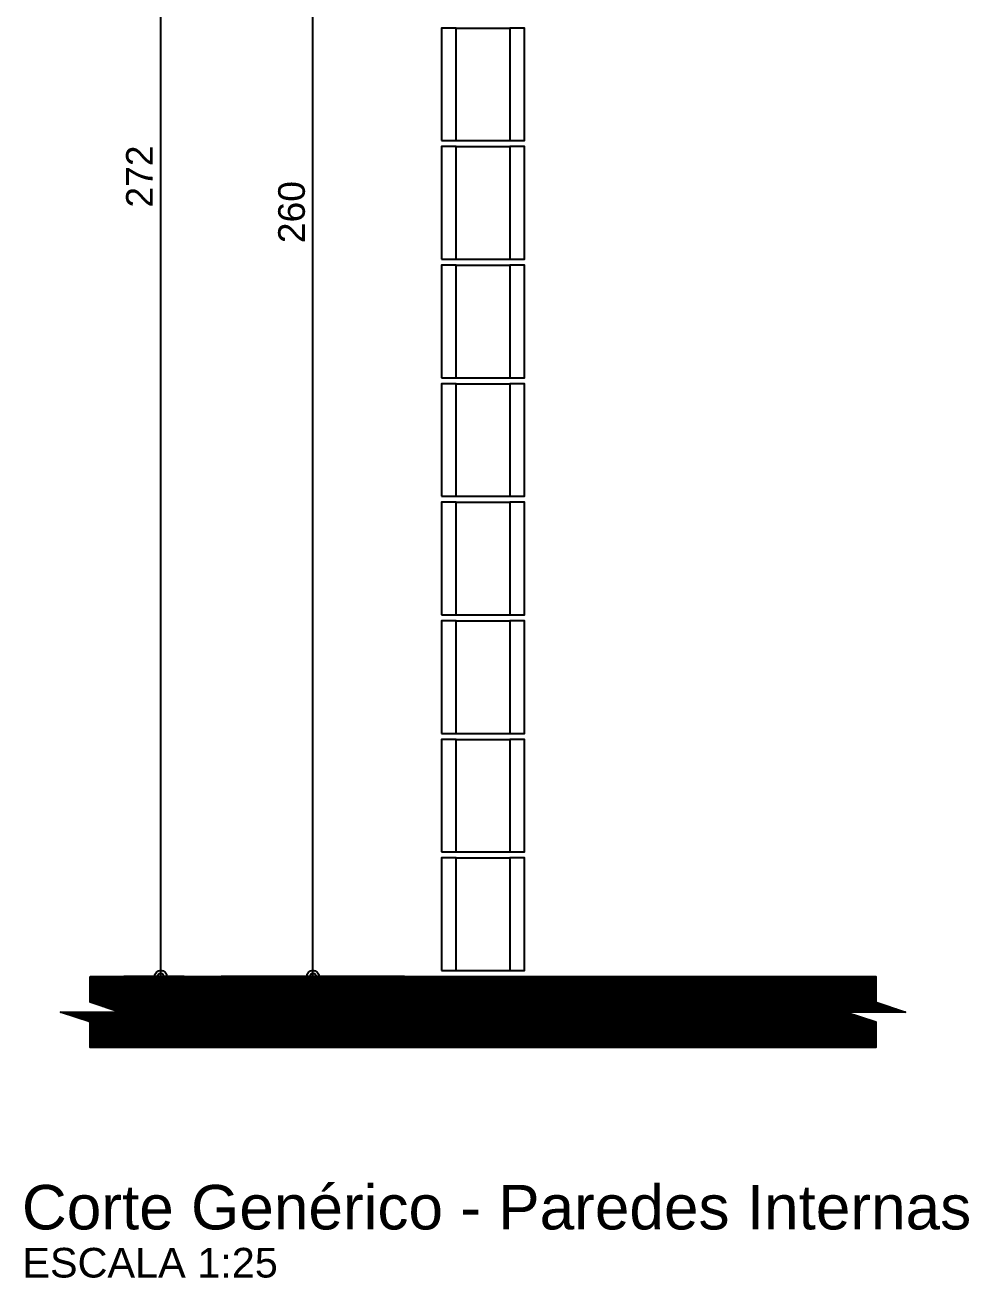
# Model space of a CAD drawing. Extents: x 0 to 119, y 0 to 84.
# Drawn here: x 58.95 to 65.32, y 66.47 to 74.92 of the extents above; entities that cross this region are included whole.
import ezdxf

# ---------------------------------------------------------------- set-up
doc = ezdxf.new("R2010")
doc.units = 0
doc.header["$MEASUREMENT"] = 0
for name, color, linetype in [('10', 252, 'CONTINUOUS'), ('24', 7, 'CONTINUOUS'), ('29', 9, 'CONTINUOUS'), ('32', 250, 'CONTINUOUS'), ('6', 178, 'CONTINUOUS')]:
    doc.layers.add(name, color=color, linetype=linetype)
doc.styles.add('TQS_ARIAL', font='arial.ttf')

msp = doc.modelspace()

# ---------------------------------------------------------------- linework, layer by layer
at = {"layer": '10', "color": 252, "linetype": 'Continuous'}
for p, q in [((61.858827, 74.901862), (62.218827, 74.901862)), ((61.858827, 74.141862), (62.218827, 74.141862)), ((61.858827, 74.101862), (62.218827, 74.101862)), ((61.858827, 73.341862), (62.218827, 73.341862)), ((61.858827, 73.301862), (62.218827, 73.301862)), ((61.858827, 72.541862), (62.218827, 72.541862)), ((61.858827, 72.501862), (62.218827, 72.501862)), ((61.858827, 71.741862), (62.218827, 71.741862)), ((61.858827, 71.701862), (62.218827, 71.701862)), ((61.858827, 70.941862), (62.218827, 70.941862)), ((61.858827, 70.901862), (62.218827, 70.901862)), ((61.858827, 70.141862), (62.218827, 70.141862)), ((61.858827, 70.101862), (62.218827, 70.101862)), ((61.858827, 69.341862), (62.218827, 69.341862)), ((61.858827, 69.301862), (62.218827, 69.301862)), ((61.858827, 68.541862), (62.218827, 68.541862))]:
    msp.add_line(p, q, dxfattribs=at)
for points in [[(61.758827, 74.141862), (61.858827, 74.141862), (61.858827, 74.901862), (61.758827, 74.901862), (61.758827, 74.141862)], [(62.218827, 74.141862), (62.318827, 74.141862), (62.318827, 74.901862), (62.218827, 74.901862), (62.218827, 74.141862)], [(61.758827, 73.341862), (61.858827, 73.341862), (61.858827, 74.101862), (61.758827, 74.101862), (61.758827, 73.341862)], [(62.218827, 73.341862), (62.318827, 73.341862), (62.318827, 74.101862), (62.218827, 74.101862), (62.218827, 73.341862)], [(61.758827, 72.541862), (61.858827, 72.541862), (61.858827, 73.301862), (61.758827, 73.301862), (61.758827, 72.541862)], [(62.218827, 72.541862), (62.318827, 72.541862), (62.318827, 73.301862), (62.218827, 73.301862), (62.218827, 72.541862)], [(61.758827, 71.741862), (61.858827, 71.741862), (61.858827, 72.501862), (61.758827, 72.501862), (61.758827, 71.741862)], [(62.218827, 71.741862), (62.318827, 71.741862), (62.318827, 72.501862), (62.218827, 72.501862), (62.218827, 71.741862)], [(61.758827, 70.941862), (61.858827, 70.941862), (61.858827, 71.701862), (61.758827, 71.701862), (61.758827, 70.941862)], [(62.218827, 70.941862), (62.318827, 70.941862), (62.318827, 71.701862), (62.218827, 71.701862), (62.218827, 70.941862)], [(61.758827, 70.141862), (61.858827, 70.141862), (61.858827, 70.901862), (61.758827, 70.901862), (61.758827, 70.141862)], [(62.218827, 70.141862), (62.318827, 70.141862), (62.318827, 70.901862), (62.218827, 70.901862), (62.218827, 70.141862)], [(61.758827, 69.341862), (61.858827, 69.341862), (61.858827, 70.101862), (61.758827, 70.101862), (61.758827, 69.341862)], [(62.218827, 69.341862), (62.318827, 69.341862), (62.318827, 70.101862), (62.218827, 70.101862), (62.218827, 69.341862)], [(61.758827, 68.541862), (61.858827, 68.541862), (61.858827, 69.301862), (61.758827, 69.301862), (61.758827, 68.541862)], [(62.218827, 68.541862), (62.318827, 68.541862), (62.318827, 69.301862), (62.218827, 69.301862), (62.218827, 68.541862)]]:
    msp.add_lwpolyline(points, dxfattribs=at)
at = {"layer": '29', "color": 9, "linetype": 'Continuous'}
for p, q in [((59.388492, 68.029336), (59.861017, 68.501862)), ((59.388492, 68.043479), (59.846875, 68.501862)), ((59.388492, 68.057621), (59.832733, 68.501862)), ((59.388492, 68.340463), (59.54989, 68.501862)), ((59.388492, 68.354606), (59.535748, 68.501862)), ((59.388492, 68.368748), (59.521606, 68.501862)), ((59.388492, 68.38289), (59.507464, 68.501862)), ((59.388492, 68.397032), (59.493322, 68.501862)), ((59.388492, 68.411174), (59.47918, 68.501862)), ((59.388492, 68.425316), (59.465037, 68.501862)), ((59.388492, 68.439458), (59.450895, 68.501862)), ((59.388492, 68.4536), (59.436753, 68.501862)), ((59.388492, 68.467743), (59.422611, 68.501862)), ((59.388492, 68.481885), (59.408469, 68.501862)), ((59.388492, 68.496027), (59.394327, 68.501862)), ((59.388492, 68.498841), (59.86547, 68.021862)), ((59.388492, 68.484699), (59.851328, 68.021862)), ((59.390147, 68.327977), (59.564032, 68.501862)), ((59.395159, 68.021862), (59.875159, 68.501862)), ((59.399612, 68.501862), (59.879612, 68.021862)), ((59.400754, 68.324441), (59.578175, 68.501862)), ((59.409302, 68.021862), (59.889302, 68.501862)), ((59.41136, 68.320906), (59.592317, 68.501862)), ((59.413755, 68.501862), (59.893755, 68.021862)), ((59.421967, 68.31737), (59.606459, 68.501862)), ((59.423444, 68.021862), (59.903444, 68.501862)), ((59.427897, 68.501862), (59.907897, 68.021862)), ((59.432573, 68.313835), (59.620601, 68.501862)), ((59.437586, 68.021862), (59.917586, 68.501862)), ((59.442039, 68.501862), (59.922039, 68.021862)), ((59.44318, 68.310299), (59.634743, 68.501862)), ((59.451728, 68.021862), (59.931728, 68.501862)), ((59.453787, 68.306764), (59.648885, 68.501862)), ((59.456181, 68.501862), (59.936181, 68.021862)), ((59.464393, 68.303228), (59.663027, 68.501862)), ((59.46587, 68.021862), (59.94587, 68.501862)), ((59.470323, 68.501862), (59.950323, 68.021862)), ((59.475, 68.299693), (59.67717, 68.501862)), ((59.480012, 68.021862), (59.960012, 68.501862)), ((59.484465, 68.501862), (59.964465, 68.021862)), ((59.485607, 68.296157), (59.691312, 68.501862)), ((59.494154, 68.021862), (59.974154, 68.501862)), ((59.496213, 68.292621), (59.705454, 68.501862)), ((59.498607, 68.501862), (59.978607, 68.021862)), ((59.50682, 68.289086), (59.719596, 68.501862)), ((59.508296, 68.021862), (59.988296, 68.501862)), ((59.51275, 68.501862), (59.99275, 68.021862)), ((59.517426, 68.28555), (59.733738, 68.501862)), ((59.522439, 68.021862), (60.002439, 68.501862)), ((59.526892, 68.501862), (60.006892, 68.021862)), ((59.528033, 68.282015), (59.74788, 68.501862)), ((59.536581, 68.021862), (60.016581, 68.501862)), ((59.53864, 68.278479), (59.762022, 68.501862)), ((59.541034, 68.501862), (60.021034, 68.021862)), ((59.549246, 68.274944), (59.776164, 68.501862)), ((59.550723, 68.021862), (60.030723, 68.501862)), ((59.555176, 68.501862), (60.035176, 68.021862)), ((59.559853, 68.271408), (59.790307, 68.501862)), ((59.564865, 68.021862), (60.044865, 68.501862)), ((59.569318, 68.501862), (60.049318, 68.021862)), ((59.570459, 68.267873), (59.804449, 68.501862)), ((59.579007, 68.021862), (60.059007, 68.501862)), ((59.581066, 68.264337), (59.818591, 68.501862)), ((59.58346, 68.501862), (60.06346, 68.021862)), ((59.593149, 68.021862), (60.073149, 68.501862)), ((59.597602, 68.501862), (60.077602, 68.021862)), ((59.607291, 68.021862), (60.087291, 68.501862)), ((59.611744, 68.501862), (60.091744, 68.021862)), ((59.621434, 68.021862), (60.101434, 68.501862)), ((59.625887, 68.501862), (60.105887, 68.021862)), ((59.635576, 68.021862), (60.115576, 68.501862)), ((59.640029, 68.501862), (60.120029, 68.021862)), ((59.649718, 68.021862), (60.129718, 68.501862)), ((59.654171, 68.501862), (60.134171, 68.021862)), ((59.66386, 68.021862), (60.14386, 68.501862)), ((59.668313, 68.501862), (60.148313, 68.021862)), ((59.678002, 68.021862), (60.158002, 68.501862)), ((59.682455, 68.501862), (60.162455, 68.021862)), ((59.692144, 68.021862), (60.172144, 68.501862)), ((59.696597, 68.501862), (60.176597, 68.021862)), ((59.706286, 68.021862), (60.186286, 68.501862)), ((59.710739, 68.501862), (60.190739, 68.021862)), ((59.720429, 68.021862), (60.200429, 68.501862)), ((59.724882, 68.501862), (60.204882, 68.021862)), ((59.734571, 68.021862), (60.214571, 68.501862)), ((59.739024, 68.501862), (60.219024, 68.021862)), ((59.748713, 68.021862), (60.228713, 68.501862)), ((59.753166, 68.501862), (60.233166, 68.021862)), ((59.762855, 68.021862), (60.242855, 68.501862)), ((59.767308, 68.501862), (60.247308, 68.021862)), ((59.776997, 68.021862), (60.256997, 68.501862)), ((59.78145, 68.501862), (60.26145, 68.021862)), ((59.791139, 68.021862), (60.271139, 68.501862)), ((59.795592, 68.501862), (60.275592, 68.021862)), ((59.805281, 68.021862), (60.285281, 68.501862)), ((59.809734, 68.501862), (60.289734, 68.021862)), ((59.819423, 68.021862), (60.299423, 68.501862)), ((59.823877, 68.501862), (60.303877, 68.021862)), ((59.833566, 68.021862), (60.313566, 68.501862)), ((59.838019, 68.501862), (60.318019, 68.021862)), ((59.847708, 68.021862), (60.327708, 68.501862)), ((59.852161, 68.501862), (60.332161, 68.021862)), ((59.86185, 68.021862), (60.34185, 68.501862)), ((59.866303, 68.501862), (60.346303, 68.021862)), ((59.875992, 68.021862), (60.355992, 68.501862)), ((59.880445, 68.501862), (60.360445, 68.021862)), ((59.890134, 68.021862), (60.370134, 68.501862)), ((59.894587, 68.501862), (60.374587, 68.021862)), ((59.904276, 68.021862), (60.384276, 68.501862)), ((59.908729, 68.501862), (60.388729, 68.021862)), ((59.918418, 68.021862), (60.398418, 68.501862)), ((59.922871, 68.501862), (60.402871, 68.021862)), ((59.932561, 68.021862), (60.412561, 68.501862)), ((59.937014, 68.501862), (60.417014, 68.021862)), ((59.946703, 68.021862), (60.426703, 68.501862)), ((59.951156, 68.501862), (60.431156, 68.021862)), ((59.960845, 68.021862), (60.440845, 68.501862)), ((59.965298, 68.501862), (60.445298, 68.021862)), ((59.974987, 68.021862), (60.454987, 68.501862)), ((59.97944, 68.501862), (60.45944, 68.021862)), ((59.989129, 68.021862), (60.469129, 68.501862)), ((59.993582, 68.501862), (60.473582, 68.021862)), ((60.003271, 68.021862), (60.483271, 68.501862)), ((60.007724, 68.501862), (60.487724, 68.021862)), ((60.017413, 68.021862), (60.497413, 68.501862)), ((60.021866, 68.501862), (60.501866, 68.021862)), ((60.031556, 68.021862), (60.511556, 68.501862)), ((60.036009, 68.501862), (60.516009, 68.021862)), ((60.045698, 68.021862), (60.525698, 68.501862)), ((60.050151, 68.501862), (60.530151, 68.021862)), ((60.05984, 68.021862), (60.53984, 68.501862)), ((60.064293, 68.501862), (60.544293, 68.021862)), ((60.073982, 68.021862), (60.553982, 68.501862)), ((60.078435, 68.501862), (60.558435, 68.021862)), ((60.088124, 68.021862), (60.568124, 68.501862)), ((60.092577, 68.501862), (60.572577, 68.021862)), ((60.102266, 68.021862), (60.582266, 68.501862)), ((60.106719, 68.501862), (60.586719, 68.021862)), ((60.116408, 68.021862), (60.596408, 68.501862)), ((60.120861, 68.501862), (60.600861, 68.021862)), ((60.13055, 68.021862), (60.61055, 68.501862)), ((60.135004, 68.501862), (60.615004, 68.021862)), ((60.144693, 68.021862), (60.624693, 68.501862)), ((60.149146, 68.501862), (60.629146, 68.021862)), ((60.158835, 68.021862), (60.638835, 68.501862)), ((60.163288, 68.501862), (60.643288, 68.021862)), ((60.172977, 68.021862), (60.652977, 68.501862)), ((60.17743, 68.501862), (60.65743, 68.021862)), ((60.187119, 68.021862), (60.667119, 68.501862)), ((60.191572, 68.501862), (60.671572, 68.021862)), ((60.201261, 68.021862), (60.681261, 68.501862)), ((60.205714, 68.501862), (60.685714, 68.021862)), ((60.215403, 68.021862), (60.695403, 68.501862)), ((60.219856, 68.501862), (60.699856, 68.021862)), ((60.229545, 68.021862), (60.709545, 68.501862)), ((60.233998, 68.501862), (60.713998, 68.021862)), ((60.243688, 68.021862), (60.723688, 68.501862)), ((60.248141, 68.501862), (60.728141, 68.021862)), ((60.25783, 68.021862), (60.73783, 68.501862)), ((60.262283, 68.501862), (60.742283, 68.021862)), ((60.271972, 68.021862), (60.751972, 68.501862)), ((60.276425, 68.501862), (60.756425, 68.021862)), ((60.286114, 68.021862), (60.766114, 68.501862)), ((60.290567, 68.501862), (60.770567, 68.021862)), ((60.300256, 68.021862), (60.780256, 68.501862)), ((60.304709, 68.501862), (60.784709, 68.021862)), ((60.314398, 68.021862), (60.794398, 68.501862)), ((60.318851, 68.501862), (60.798851, 68.021862)), ((60.32854, 68.021862), (60.80854, 68.501862)), ((60.332993, 68.501862), (60.812993, 68.021862)), ((60.342682, 68.021862), (60.822682, 68.501862)), ((60.347136, 68.501862), (60.827136, 68.021862)), ((60.356825, 68.021862), (60.836825, 68.501862)), ((60.361278, 68.501862), (60.841278, 68.021862)), ((60.370967, 68.021862), (60.850967, 68.501862)), ((60.37542, 68.501862), (60.85542, 68.021862)), ((60.385109, 68.021862), (60.865109, 68.501862)), ((60.389562, 68.501862), (60.869562, 68.021862)), ((60.399251, 68.021862), (60.879251, 68.501862)), ((60.403704, 68.501862), (60.883704, 68.021862)), ((60.413393, 68.021862), (60.893393, 68.501862)), ((60.417846, 68.501862), (60.897846, 68.021862)), ((60.427535, 68.021862), (60.907535, 68.501862)), ((60.431988, 68.501862), (60.911988, 68.021862)), ((60.441677, 68.021862), (60.921677, 68.501862)), ((60.44613, 68.501862), (60.92613, 68.021862)), ((60.45582, 68.021862), (60.93582, 68.501862)), ((60.460273, 68.501862), (60.940273, 68.021862)), ((60.469962, 68.021862), (60.949962, 68.501862)), ((60.474415, 68.501862), (60.954415, 68.021862)), ((60.484104, 68.021862), (60.964104, 68.501862)), ((60.488557, 68.501862), (60.968557, 68.021862)), ((60.498246, 68.021862), (60.978246, 68.501862)), ((60.502699, 68.501862), (60.982699, 68.021862)), ((60.512388, 68.021862), (60.992388, 68.501862)), ((60.516841, 68.501862), (60.996841, 68.021862)), ((60.52653, 68.021862), (61.00653, 68.501862)), ((60.530983, 68.501862), (61.010983, 68.021862)), ((60.540672, 68.021862), (61.020672, 68.501862)), ((60.545125, 68.501862), (61.025125, 68.021862)), ((60.554815, 68.021862), (61.034815, 68.501862)), ((60.559268, 68.501862), (61.039268, 68.021862)), ((60.568957, 68.021862), (61.048957, 68.501862)), ((60.57341, 68.501862), (61.05341, 68.021862)), ((60.583099, 68.021862), (61.063099, 68.501862)), ((60.587552, 68.501862), (61.067552, 68.021862)), ((60.597241, 68.021862), (61.077241, 68.501862)), ((60.601694, 68.501862), (61.081694, 68.021862)), ((60.611383, 68.021862), (61.091383, 68.501862)), ((60.615836, 68.501862), (61.095836, 68.021862)), ((60.625525, 68.021862), (61.105525, 68.501862)), ((60.629978, 68.501862), (61.109978, 68.021862)), ((60.639667, 68.021862), (61.119667, 68.501862)), ((60.64412, 68.501862), (61.12412, 68.021862)), ((60.653809, 68.021862), (61.133809, 68.501862)), ((60.658263, 68.501862), (61.138263, 68.021862)), ((60.667952, 68.021862), (61.147952, 68.501862)), ((60.672405, 68.501862), (61.152405, 68.021862)), ((60.682094, 68.021862), (61.162094, 68.501862)), ((60.686547, 68.501862), (61.166547, 68.021862)), ((60.696236, 68.021862), (61.176236, 68.501862)), ((60.700689, 68.501862), (61.180689, 68.021862)), ((60.710378, 68.021862), (61.190378, 68.501862)), ((60.714831, 68.501862), (61.194831, 68.021862)), ((60.72452, 68.021862), (61.20452, 68.501862)), ((60.728973, 68.501862), (61.208973, 68.021862)), ((60.738662, 68.021862), (61.218662, 68.501862)), ((60.743115, 68.501862), (61.223115, 68.021862)), ((60.752804, 68.021862), (61.232804, 68.501862)), ((60.757257, 68.501862), (61.237257, 68.021862)), ((60.766947, 68.021862), (61.246947, 68.501862)), ((60.7714, 68.501862), (61.2514, 68.021862)), ((60.781089, 68.021862), (61.261089, 68.501862)), ((60.785542, 68.501862), (61.265542, 68.021862)), ((60.795231, 68.021862), (61.275231, 68.501862)), ((60.799684, 68.501862), (61.279684, 68.021862)), ((60.809373, 68.021862), (61.289373, 68.501862)), ((60.813826, 68.501862), (61.293826, 68.021862)), ((60.823515, 68.021862), (61.303515, 68.501862)), ((60.827968, 68.501862), (61.307968, 68.021862)), ((60.837657, 68.021862), (61.317657, 68.501862)), ((60.84211, 68.501862), (61.32211, 68.021862)), ((60.851799, 68.021862), (61.331799, 68.501862)), ((60.856252, 68.501862), (61.336252, 68.021862)), ((60.865942, 68.021862), (61.345942, 68.501862)), ((60.870395, 68.501862), (61.350395, 68.021862)), ((60.880084, 68.021862), (61.360084, 68.501862)), ((60.884537, 68.501862), (61.364537, 68.021862)), ((60.894226, 68.021862), (61.374226, 68.501862)), ((60.898679, 68.501862), (61.378679, 68.021862)), ((60.908368, 68.021862), (61.388368, 68.501862)), ((60.912821, 68.501862), (61.392821, 68.021862)), ((60.92251, 68.021862), (61.40251, 68.501862)), ((60.926963, 68.501862), (61.406963, 68.021862)), ((60.936652, 68.021862), (61.416652, 68.501862)), ((60.941105, 68.501862), (61.421105, 68.021862)), ((60.950794, 68.021862), (61.430794, 68.501862)), ((60.955247, 68.501862), (61.435247, 68.021862)), ((60.964936, 68.021862), (61.444936, 68.501862)), ((60.96939, 68.501862), (61.44939, 68.021862)), ((60.979079, 68.021862), (61.459079, 68.501862)), ((60.983532, 68.501862), (61.463532, 68.021862)), ((60.993221, 68.021862), (61.473221, 68.501862)), ((60.997674, 68.501862), (61.477674, 68.021862)), ((61.007363, 68.021862), (61.487363, 68.501862)), ((61.011816, 68.501862), (61.491816, 68.021862)), ((61.021505, 68.021862), (61.501505, 68.501862)), ((61.025958, 68.501862), (61.505958, 68.021862)), ((61.035647, 68.021862), (61.515647, 68.501862)), ((61.0401, 68.501862), (61.5201, 68.021862)), ((61.049789, 68.021862), (61.529789, 68.501862)), ((61.054242, 68.501862), (61.534242, 68.021862)), ((61.063931, 68.021862), (61.543931, 68.501862)), ((61.068384, 68.501862), (61.548384, 68.021862)), ((61.078074, 68.021862), (61.558074, 68.501862)), ((61.082527, 68.501862), (61.562527, 68.021862)), ((61.092216, 68.021862), (61.572216, 68.501862)), ((61.096669, 68.501862), (61.576669, 68.021862)), ((61.106358, 68.021862), (61.586358, 68.501862)), ((61.110811, 68.501862), (61.590811, 68.021862)), ((61.1205, 68.021862), (61.6005, 68.501862)), ((61.124953, 68.501862), (61.604953, 68.021862)), ((61.134642, 68.021862), (61.614642, 68.501862)), ((61.139095, 68.501862), (61.619095, 68.021862)), ((61.148784, 68.021862), (61.628784, 68.501862)), ((61.153237, 68.501862), (61.633237, 68.021862)), ((61.162926, 68.021862), (61.642926, 68.501862)), ((61.167379, 68.501862), (61.647379, 68.021862)), ((61.177068, 68.021862), (61.657068, 68.501862)), ((61.181522, 68.501862), (61.661522, 68.021862)), ((61.191211, 68.021862), (61.671211, 68.501862)), ((61.195664, 68.501862), (61.675664, 68.021862)), ((61.205353, 68.021862), (61.685353, 68.501862)), ((61.209806, 68.501862), (61.689806, 68.021862)), ((61.219495, 68.021862), (61.699495, 68.501862)), ((61.223948, 68.501862), (61.703948, 68.021862)), ((61.233637, 68.021862), (61.713637, 68.501862)), ((61.23809, 68.501862), (61.71809, 68.021862)), ((61.247779, 68.021862), (61.727779, 68.501862)), ((61.252232, 68.501862), (61.732232, 68.021862)), ((61.261921, 68.021862), (61.741921, 68.501862)), ((61.266374, 68.501862), (61.746374, 68.021862)), ((61.276063, 68.021862), (61.756063, 68.501862)), ((61.280516, 68.501862), (61.760516, 68.021862)), ((61.290206, 68.021862), (61.770206, 68.501862)), ((61.294659, 68.501862), (61.774659, 68.021862)), ((61.304348, 68.021862), (61.784348, 68.501862)), ((61.308801, 68.501862), (61.788801, 68.021862)), ((61.31849, 68.021862), (61.79849, 68.501862)), ((61.322943, 68.501862), (61.802943, 68.021862)), ((61.332632, 68.021862), (61.812632, 68.501862)), ((61.337085, 68.501862), (61.817085, 68.021862)), ((61.346774, 68.021862), (61.826774, 68.501862)), ((61.351227, 68.501862), (61.831227, 68.021862)), ((61.360916, 68.021862), (61.840916, 68.501862)), ((61.365369, 68.501862), (61.845369, 68.021862)), ((61.375058, 68.021862), (61.855058, 68.501862)), ((61.379511, 68.501862), (61.859511, 68.021862)), ((61.389201, 68.021862), (61.869201, 68.501862)), ((61.393654, 68.501862), (61.873654, 68.021862)), ((61.403343, 68.021862), (61.883343, 68.501862)), ((61.407796, 68.501862), (61.887796, 68.021862)), ((61.417485, 68.021862), (61.897485, 68.501862)), ((61.421938, 68.501862), (61.901938, 68.021862)), ((61.431627, 68.021862), (61.911627, 68.501862)), ((61.43608, 68.501862), (61.91608, 68.021862)), ((61.445769, 68.021862), (61.925769, 68.501862)), ((61.450222, 68.501862), (61.930222, 68.021862)), ((61.459911, 68.021862), (61.939911, 68.501862)), ((61.464364, 68.501862), (61.944364, 68.021862)), ((61.474053, 68.021862), (61.954053, 68.501862)), ((61.478506, 68.501862), (61.958506, 68.021862)), ((61.488195, 68.021862), (61.968195, 68.501862)), ((61.492649, 68.501862), (61.972649, 68.021862)), ((61.502338, 68.021862), (61.982338, 68.501862)), ((61.506791, 68.501862), (61.986791, 68.021862)), ((61.51648, 68.021862), (61.99648, 68.501862)), ((61.520933, 68.501862), (62.000933, 68.021862)), ((61.530622, 68.021862), (62.010622, 68.501862)), ((61.535075, 68.501862), (62.015075, 68.021862)), ((61.544764, 68.021862), (62.024764, 68.501862)), ((61.549217, 68.501862), (62.029217, 68.021862)), ((61.558906, 68.021862), (62.038906, 68.501862)), ((61.563359, 68.501862), (62.043359, 68.021862)), ((61.573048, 68.021862), (62.053048, 68.501862)), ((61.577501, 68.501862), (62.057501, 68.021862)), ((61.58719, 68.021862), (62.06719, 68.501862)), ((61.591643, 68.501862), (62.071643, 68.021862)), ((61.601333, 68.021862), (62.081333, 68.501862)), ((61.605786, 68.501862), (62.085786, 68.021862)), ((61.615475, 68.021862), (62.095475, 68.501862)), ((61.619928, 68.501862), (62.099928, 68.021862)), ((61.629617, 68.021862), (62.109617, 68.501862)), ((61.63407, 68.501862), (62.11407, 68.021862)), ((61.643759, 68.021862), (62.123759, 68.501862)), ((61.648212, 68.501862), (62.128212, 68.021862)), ((61.657901, 68.021862), (62.137901, 68.501862)), ((61.662354, 68.501862), (62.142354, 68.021862)), ((61.672043, 68.021862), (62.152043, 68.501862)), ((61.676496, 68.501862), (62.156496, 68.021862)), ((61.686185, 68.021862), (62.166185, 68.501862)), ((61.690638, 68.501862), (62.170638, 68.021862)), ((61.700328, 68.021862), (62.180328, 68.501862)), ((61.704781, 68.501862), (62.184781, 68.021862)), ((61.71447, 68.021862), (62.19447, 68.501862)), ((61.718923, 68.501862), (62.198923, 68.021862)), ((61.728612, 68.021862), (62.208612, 68.501862)), ((61.733065, 68.501862), (62.213065, 68.021862)), ((61.742754, 68.021862), (62.222754, 68.501862)), ((61.747207, 68.501862), (62.227207, 68.021862)), ((61.756896, 68.021862), (62.236896, 68.501862)), ((61.761349, 68.501862), (62.241349, 68.021862)), ((61.771038, 68.021862), (62.251038, 68.501862)), ((61.775491, 68.501862), (62.255491, 68.021862)), ((61.78518, 68.021862), (62.26518, 68.501862)), ((61.789633, 68.501862), (62.269633, 68.021862)), ((61.799322, 68.021862), (62.279322, 68.501862)), ((61.803776, 68.501862), (62.283776, 68.021862)), ((61.813465, 68.021862), (62.293465, 68.501862)), ((61.817918, 68.501862), (62.297918, 68.021862)), ((61.827607, 68.021862), (62.307607, 68.501862)), ((61.83206, 68.501862), (62.31206, 68.021862)), ((61.841749, 68.021862), (62.321749, 68.501862)), ((61.846202, 68.501862), (62.326202, 68.021862)), ((61.855891, 68.021862), (62.335891, 68.501862)), ((61.860344, 68.501862), (62.340344, 68.021862)), ((61.870033, 68.021862), (62.350033, 68.501862)), ((61.874486, 68.501862), (62.354486, 68.021862)), ((61.884175, 68.021862), (62.364175, 68.501862)), ((61.888628, 68.501862), (62.368628, 68.021862)), ((61.898317, 68.021862), (62.378317, 68.501862)), ((61.90277, 68.501862), (62.38277, 68.021862)), ((61.91246, 68.021862), (62.39246, 68.501862)), ((61.916913, 68.501862), (62.396913, 68.021862)), ((61.926602, 68.021862), (62.406602, 68.501862)), ((61.931055, 68.501862), (62.411055, 68.021862)), ((61.940744, 68.021862), (62.420744, 68.501862)), ((61.945197, 68.501862), (62.425197, 68.021862)), ((61.954886, 68.021862), (62.434886, 68.501862)), ((61.959339, 68.501862), (62.439339, 68.021862)), ((61.969028, 68.021862), (62.449028, 68.501862)), ((61.973481, 68.501862), (62.453481, 68.021862)), ((61.98317, 68.021862), (62.46317, 68.501862)), ((61.987623, 68.501862), (62.467623, 68.021862)), ((61.997312, 68.021862), (62.477312, 68.501862)), ((62.001765, 68.501862), (62.481765, 68.021862)), ((62.011454, 68.021862), (62.491454, 68.501862)), ((62.015908, 68.501862), (62.495908, 68.021862)), ((62.025597, 68.021862), (62.505597, 68.501862)), ((62.03005, 68.501862), (62.51005, 68.021862)), ((62.039739, 68.021862), (62.519739, 68.501862)), ((62.044192, 68.501862), (62.524192, 68.021862)), ((62.053881, 68.021862), (62.533881, 68.501862)), ((62.058334, 68.501862), (62.538334, 68.021862)), ((62.068023, 68.021862), (62.548023, 68.501862)), ((62.072476, 68.501862), (62.552476, 68.021862)), ((62.082165, 68.021862), (62.562165, 68.501862)), ((62.086618, 68.501862), (62.566618, 68.021862)), ((62.096307, 68.021862), (62.576307, 68.501862)), ((62.10076, 68.501862), (62.58076, 68.021862)), ((62.110449, 68.021862), (62.590449, 68.501862)), ((62.114902, 68.501862), (62.594902, 68.021862)), ((62.124592, 68.021862), (62.604592, 68.501862)), ((62.129045, 68.501862), (62.609045, 68.021862)), ((62.138734, 68.021862), (62.618734, 68.501862)), ((62.143187, 68.501862), (62.623187, 68.021862)), ((62.152876, 68.021862), (62.632876, 68.501862)), ((62.157329, 68.501862), (62.637329, 68.021862)), ((62.167018, 68.021862), (62.647018, 68.501862)), ((62.171471, 68.501862), (62.651471, 68.021862)), ((62.18116, 68.021862), (62.66116, 68.501862)), ((62.185613, 68.501862), (62.665613, 68.021862)), ((62.195302, 68.021862), (62.675302, 68.501862)), ((62.199755, 68.501862), (62.679755, 68.021862)), ((62.209444, 68.021862), (62.689444, 68.501862)), ((62.213897, 68.501862), (62.693897, 68.021862)), ((62.223587, 68.021862), (62.703587, 68.501862)), ((62.22804, 68.501862), (62.70804, 68.021862)), ((62.237729, 68.021862), (62.717729, 68.501862)), ((62.242182, 68.501862), (62.722182, 68.021862)), ((62.251871, 68.021862), (62.731871, 68.501862)), ((62.256324, 68.501862), (62.736324, 68.021862)), ((62.266013, 68.021862), (62.746013, 68.501862)), ((62.270466, 68.501862), (62.750466, 68.021862)), ((62.280155, 68.021862), (62.760155, 68.501862)), ((62.284608, 68.501862), (62.764608, 68.021862)), ((62.294297, 68.021862), (62.774297, 68.501862)), ((62.29875, 68.501862), (62.77875, 68.021862)), ((62.308439, 68.021862), (62.788439, 68.501862)), ((62.312892, 68.501862), (62.792892, 68.021862)), ((62.322581, 68.021862), (62.802581, 68.501862)), ((62.327035, 68.501862), (62.807035, 68.021862)), ((62.336724, 68.021862), (62.816724, 68.501862)), ((62.341177, 68.501862), (62.821177, 68.021862)), ((62.350866, 68.021862), (62.830866, 68.501862)), ((62.355319, 68.501862), (62.835319, 68.021862)), ((62.365008, 68.021862), (62.845008, 68.501862)), ((62.369461, 68.501862), (62.849461, 68.021862)), ((62.37915, 68.021862), (62.85915, 68.501862)), ((62.383603, 68.501862), (62.863603, 68.021862)), ((62.393292, 68.021862), (62.873292, 68.501862)), ((62.397745, 68.501862), (62.877745, 68.021862)), ((62.407434, 68.021862), (62.887434, 68.501862)), ((62.411887, 68.501862), (62.891887, 68.021862)), ((62.421576, 68.021862), (62.901576, 68.501862)), ((62.426029, 68.501862), (62.906029, 68.021862)), ((62.435719, 68.021862), (62.915719, 68.501862)), ((62.440172, 68.501862), (62.920172, 68.021862)), ((62.449861, 68.021862), (62.929861, 68.501862)), ((62.454314, 68.501862), (62.934314, 68.021862)), ((62.464003, 68.021862), (62.944003, 68.501862)), ((62.468456, 68.501862), (62.948456, 68.021862)), ((62.478145, 68.021862), (62.958145, 68.501862)), ((62.482598, 68.501862), (62.962598, 68.021862)), ((62.492287, 68.021862), (62.972287, 68.501862)), ((62.49674, 68.501862), (62.97674, 68.021862)), ((62.506429, 68.021862), (62.986429, 68.501862)), ((62.510882, 68.501862), (62.990882, 68.021862)), ((62.520571, 68.021862), (63.000571, 68.501862)), ((62.525024, 68.501862), (63.005024, 68.021862)), ((62.534714, 68.021862), (63.014714, 68.501862)), ((62.539167, 68.501862), (63.019167, 68.021862)), ((62.548856, 68.021862), (63.028856, 68.501862)), ((62.553309, 68.501862), (63.033309, 68.021862)), ((62.562998, 68.021862), (63.042998, 68.501862)), ((62.567451, 68.501862), (63.047451, 68.021862)), ((62.57714, 68.021862), (63.05714, 68.501862)), ((62.581593, 68.501862), (63.061593, 68.021862)), ((62.591282, 68.021862), (63.071282, 68.501862)), ((62.595735, 68.501862), (63.075735, 68.021862)), ((62.605424, 68.021862), (63.085424, 68.501862)), ((62.609877, 68.501862), (63.089877, 68.021862)), ((62.619566, 68.021862), (63.099566, 68.501862)), ((62.624019, 68.501862), (63.104019, 68.021862)), ((62.633708, 68.021862), (63.113708, 68.501862)), ((62.638162, 68.501862), (63.118162, 68.021862)), ((62.647851, 68.021862), (63.127851, 68.501862)), ((62.652304, 68.501862), (63.132304, 68.021862)), ((62.661993, 68.021862), (63.141993, 68.501862)), ((62.666446, 68.501862), (63.146446, 68.021862)), ((62.676135, 68.021862), (63.156135, 68.501862)), ((62.680588, 68.501862), (63.160588, 68.021862)), ((62.690277, 68.021862), (63.170277, 68.501862)), ((62.69473, 68.501862), (63.17473, 68.021862)), ((62.704419, 68.021862), (63.184419, 68.501862)), ((62.708872, 68.501862), (63.188872, 68.021862)), ((62.718561, 68.021862), (63.198561, 68.501862)), ((62.723014, 68.501862), (63.203014, 68.021862)), ((62.732703, 68.021862), (63.212703, 68.501862)), ((62.737156, 68.501862), (63.217156, 68.021862)), ((62.746846, 68.021862), (63.226846, 68.501862)), ((62.751299, 68.501862), (63.231299, 68.021862)), ((62.760988, 68.021862), (63.240988, 68.501862)), ((62.765441, 68.501862), (63.245441, 68.021862)), ((62.77513, 68.021862), (63.25513, 68.501862)), ((62.779583, 68.501862), (63.259583, 68.021862)), ((62.789272, 68.021862), (63.269272, 68.501862)), ((62.793725, 68.501862), (63.273725, 68.021862)), ((62.803414, 68.021862), (63.283414, 68.501862)), ((62.807867, 68.501862), (63.287867, 68.021862)), ((62.817556, 68.021862), (63.297556, 68.501862)), ((62.822009, 68.501862), (63.302009, 68.021862)), ((62.831698, 68.021862), (63.311698, 68.501862)), ((62.836151, 68.501862), (63.316151, 68.021862)), ((62.84584, 68.021862), (63.32584, 68.501862)), ((62.850294, 68.501862), (63.330294, 68.021862)), ((62.859983, 68.021862), (63.339983, 68.501862)), ((62.864436, 68.501862), (63.344436, 68.021862)), ((62.874125, 68.021862), (63.354125, 68.501862)), ((62.878578, 68.501862), (63.358578, 68.021862)), ((62.888267, 68.021862), (63.368267, 68.501862)), ((62.89272, 68.501862), (63.37272, 68.021862)), ((62.902409, 68.021862), (63.382409, 68.501862)), ((62.906862, 68.501862), (63.386862, 68.021862)), ((62.916551, 68.021862), (63.396551, 68.501862)), ((62.921004, 68.501862), (63.401004, 68.021862)), ((62.930693, 68.021862), (63.410693, 68.501862)), ((62.935146, 68.501862), (63.415146, 68.021862)), ((62.944835, 68.021862), (63.424835, 68.501862)), ((62.949288, 68.501862), (63.429288, 68.021862)), ((62.958978, 68.021862), (63.438978, 68.501862)), ((62.963431, 68.501862), (63.443431, 68.021862)), ((62.97312, 68.021862), (63.45312, 68.501862)), ((62.977573, 68.501862), (63.457573, 68.021862)), ((62.987262, 68.021862), (63.467262, 68.501862)), ((62.991715, 68.501862), (63.471715, 68.021862)), ((63.001404, 68.021862), (63.481404, 68.501862)), ((63.005857, 68.501862), (63.485857, 68.021862)), ((63.015546, 68.021862), (63.495546, 68.501862)), ((63.019999, 68.501862), (63.499999, 68.021862)), ((63.029688, 68.021862), (63.509688, 68.501862)), ((63.034141, 68.501862), (63.514141, 68.021862)), ((63.04383, 68.021862), (63.52383, 68.501862)), ((63.048283, 68.501862), (63.528283, 68.021862)), ((63.057973, 68.021862), (63.537973, 68.501862)), ((63.062426, 68.501862), (63.542426, 68.021862)), ((63.072115, 68.021862), (63.552115, 68.501862)), ((63.076568, 68.501862), (63.556568, 68.021862)), ((63.086257, 68.021862), (63.566257, 68.501862)), ((63.09071, 68.501862), (63.57071, 68.021862)), ((63.100399, 68.021862), (63.580399, 68.501862)), ((63.104852, 68.501862), (63.584852, 68.021862)), ((63.114541, 68.021862), (63.594541, 68.501862)), ((63.118994, 68.501862), (63.598994, 68.021862)), ((63.128683, 68.021862), (63.608683, 68.501862)), ((63.133136, 68.501862), (63.613136, 68.021862)), ((63.142825, 68.021862), (63.622825, 68.501862)), ((63.147278, 68.501862), (63.627278, 68.021862)), ((63.156967, 68.021862), (63.636967, 68.501862)), ((63.161421, 68.501862), (63.641421, 68.021862)), ((63.17111, 68.021862), (63.65111, 68.501862)), ((63.175563, 68.501862), (63.655563, 68.021862)), ((63.185252, 68.021862), (63.665252, 68.501862)), ((63.189705, 68.501862), (63.669705, 68.021862)), ((63.199394, 68.021862), (63.679394, 68.501862)), ((63.203847, 68.501862), (63.683847, 68.021862)), ((63.213536, 68.021862), (63.693536, 68.501862)), ((63.217989, 68.501862), (63.697989, 68.021862)), ((63.227678, 68.021862), (63.707678, 68.501862)), ((63.232131, 68.501862), (63.712131, 68.021862)), ((63.24182, 68.021862), (63.72182, 68.501862)), ((63.246273, 68.501862), (63.726273, 68.021862)), ((63.255962, 68.021862), (63.735962, 68.501862)), ((63.260415, 68.501862), (63.740415, 68.021862)), ((63.270105, 68.021862), (63.750105, 68.501862)), ((63.274558, 68.501862), (63.754558, 68.021862)), ((63.284247, 68.021862), (63.764247, 68.501862)), ((63.2887, 68.501862), (63.7687, 68.021862)), ((63.298389, 68.021862), (63.778389, 68.501862)), ((63.302842, 68.501862), (63.782842, 68.021862)), ((63.312531, 68.021862), (63.792531, 68.501862)), ((63.316984, 68.501862), (63.796984, 68.021862)), ((63.326673, 68.021862), (63.806673, 68.501862)), ((63.331126, 68.501862), (63.811126, 68.021862)), ((63.340815, 68.021862), (63.820815, 68.501862)), ((63.345268, 68.501862), (63.825268, 68.021862)), ((63.354957, 68.021862), (63.834957, 68.501862)), ((63.35941, 68.501862), (63.83941, 68.021862)), ((63.3691, 68.021862), (63.8491, 68.501862)), ((63.373553, 68.501862), (63.853553, 68.021862)), ((63.383242, 68.021862), (63.863242, 68.501862)), ((63.387695, 68.501862), (63.867695, 68.021862)), ((63.397384, 68.021862), (63.877384, 68.501862)), ((63.401837, 68.501862), (63.881837, 68.021862)), ((63.411526, 68.021862), (63.891526, 68.501862)), ((63.415979, 68.501862), (63.895979, 68.021862)), ((63.425668, 68.021862), (63.905668, 68.501862)), ((63.430121, 68.501862), (63.910121, 68.021862)), ((63.43981, 68.021862), (63.91981, 68.501862)), ((63.444263, 68.501862), (63.924263, 68.021862)), ((63.453952, 68.021862), (63.933952, 68.501862)), ((63.458405, 68.501862), (63.938405, 68.021862)), ((63.468094, 68.021862), (63.948094, 68.501862)), ((63.472548, 68.501862), (63.952548, 68.021862)), ((63.482237, 68.021862), (63.962237, 68.501862)), ((63.48669, 68.501862), (63.96669, 68.021862)), ((63.496379, 68.021862), (63.976379, 68.501862)), ((63.500832, 68.501862), (63.980832, 68.021862)), ((63.510521, 68.021862), (63.990521, 68.501862)), ((63.514974, 68.501862), (63.994974, 68.021862)), ((63.524663, 68.021862), (64.004663, 68.501862)), ((63.529116, 68.501862), (64.009116, 68.021862)), ((63.538805, 68.021862), (64.018805, 68.501862)), ((63.543258, 68.501862), (64.023258, 68.021862)), ((63.552947, 68.021862), (64.032947, 68.501862)), ((63.5574, 68.501862), (64.0374, 68.021862)), ((63.567089, 68.021862), (64.047089, 68.501862)), ((63.571542, 68.501862), (64.051542, 68.021862)), ((63.581232, 68.021862), (64.061232, 68.501862)), ((63.585685, 68.501862), (64.065685, 68.021862)), ((63.595374, 68.021862), (64.075374, 68.501862)), ((63.599827, 68.501862), (64.079827, 68.021862)), ((63.609516, 68.021862), (64.089516, 68.501862)), ((63.613969, 68.501862), (64.093969, 68.021862)), ((63.623658, 68.021862), (64.103658, 68.501862)), ((63.628111, 68.501862), (64.108111, 68.021862)), ((63.6378, 68.021862), (64.1178, 68.501862)), ((63.642253, 68.501862), (64.122253, 68.021862)), ((63.651942, 68.021862), (64.131942, 68.501862)), ((63.656395, 68.501862), (64.136395, 68.021862)), ((63.666084, 68.021862), (64.146084, 68.501862)), ((63.670537, 68.501862), (64.150537, 68.021862)), ((63.680226, 68.021862), (64.160226, 68.501862)), ((63.68468, 68.501862), (64.16468, 68.021862)), ((63.694369, 68.021862), (64.174369, 68.501862)), ((63.698822, 68.501862), (64.178822, 68.021862)), ((63.708511, 68.021862), (64.188511, 68.501862)), ((63.712964, 68.501862), (64.192964, 68.021862)), ((63.722653, 68.021862), (64.202653, 68.501862)), ((63.727106, 68.501862), (64.207106, 68.021862)), ((63.736795, 68.021862), (64.216795, 68.501862)), ((63.741248, 68.501862), (64.221248, 68.021862)), ((63.750937, 68.021862), (64.230937, 68.501862)), ((63.75539, 68.501862), (64.23539, 68.021862)), ((63.765079, 68.021862), (64.245079, 68.501862)), ((63.769532, 68.501862), (64.249532, 68.021862)), ((63.779221, 68.021862), (64.259221, 68.501862)), ((63.783674, 68.501862), (64.263674, 68.021862)), ((63.793364, 68.021862), (64.273364, 68.501862)), ((63.797817, 68.501862), (64.277817, 68.021862)), ((63.807506, 68.021862), (64.287506, 68.501862)), ((63.811959, 68.501862), (64.291959, 68.021862)), ((63.821648, 68.021862), (64.301648, 68.501862)), ((63.826101, 68.501862), (64.306101, 68.021862)), ((63.83579, 68.021862), (64.31579, 68.501862)), ((63.840243, 68.501862), (64.320243, 68.021862)), ((63.849932, 68.021862), (64.329932, 68.501862)), ((63.854385, 68.501862), (64.334385, 68.021862)), ((63.864074, 68.021862), (64.344074, 68.501862)), ((63.868527, 68.501862), (64.348527, 68.021862)), ((63.878216, 68.021862), (64.358216, 68.501862)), ((63.882669, 68.501862), (64.362669, 68.021862)), ((63.892359, 68.021862), (64.372359, 68.501862)), ((63.896812, 68.501862), (64.376812, 68.021862)), ((63.906501, 68.021862), (64.386501, 68.501862)), ((63.910954, 68.501862), (64.390954, 68.021862)), ((63.920643, 68.021862), (64.400643, 68.501862)), ((63.925096, 68.501862), (64.405096, 68.021862)), ((63.934785, 68.021862), (64.414785, 68.501862)), ((63.939238, 68.501862), (64.419238, 68.021862)), ((63.948927, 68.021862), (64.428927, 68.501862)), ((63.95338, 68.501862), (64.43338, 68.021862)), ((63.963069, 68.021862), (64.443069, 68.501862)), ((63.967522, 68.501862), (64.447522, 68.021862)), ((63.977211, 68.021862), (64.457211, 68.501862)), ((63.981664, 68.501862), (64.461664, 68.021862)), ((63.991353, 68.021862), (64.471353, 68.501862)), ((63.995807, 68.501862), (64.475807, 68.021862)), ((64.005496, 68.021862), (64.485496, 68.501862)), ((64.009949, 68.501862), (64.489949, 68.021862)), ((64.019638, 68.021862), (64.499638, 68.501862)), ((64.024091, 68.501862), (64.504091, 68.021862)), ((64.03378, 68.021862), (64.51378, 68.501862)), ((64.038233, 68.501862), (64.518233, 68.021862)), ((64.047922, 68.021862), (64.527922, 68.501862)), ((64.052375, 68.501862), (64.532375, 68.021862)), ((64.062064, 68.021862), (64.542064, 68.501862)), ((64.066517, 68.501862), (64.546517, 68.021862)), ((64.076206, 68.021862), (64.556206, 68.501862)), ((64.080659, 68.501862), (64.560659, 68.021862)), ((64.090348, 68.021862), (64.570348, 68.501862)), ((64.094801, 68.501862), (64.574801, 68.021862)), ((64.104491, 68.021862), (64.584491, 68.501862)), ((64.108944, 68.501862), (64.588944, 68.021862)), ((64.118633, 68.021862), (64.598633, 68.501862)), ((64.123086, 68.501862), (64.603086, 68.021862)), ((64.132775, 68.021862), (64.612775, 68.501862)), ((64.137228, 68.501862), (64.617228, 68.021862)), ((64.146917, 68.021862), (64.626917, 68.501862)), ((64.15137, 68.501862), (64.63137, 68.021862)), ((64.161059, 68.021862), (64.641059, 68.501862)), ((64.165512, 68.501862), (64.645512, 68.021862)), ((64.175201, 68.021862), (64.655201, 68.501862)), ((64.179654, 68.501862), (64.659654, 68.021862)), ((64.189343, 68.021862), (64.669343, 68.501862)), ((64.193796, 68.501862), (64.673796, 68.021862)), ((64.203486, 68.021862), (64.683486, 68.501862)), ((64.207939, 68.501862), (64.687939, 68.021862)), ((64.217628, 68.021862), (64.689163, 68.493397)), ((64.222081, 68.501862), (64.689163, 68.03478)), ((64.236223, 68.501862), (64.689163, 68.048922)), ((64.250365, 68.501862), (64.490365, 68.261862)), ((64.264507, 68.501862), (64.504507, 68.261862)), ((64.278649, 68.501862), (64.518649, 68.261862)), ((64.292791, 68.501862), (64.532791, 68.261862)), ((64.306934, 68.501862), (64.546934, 68.261862)), ((64.321076, 68.501862), (64.561076, 68.261862)), ((64.335218, 68.501862), (64.575218, 68.261862)), ((64.34936, 68.501862), (64.58936, 68.261862)), ((64.363502, 68.501862), (64.603502, 68.261862)), ((64.377644, 68.501862), (64.617644, 68.261862)), ((64.391786, 68.501862), (64.631786, 68.261862)), ((64.405928, 68.501862), (64.645928, 68.261862)), ((64.420071, 68.501862), (64.660071, 68.261862)), ((64.434213, 68.501862), (64.674213, 68.261862)), ((64.448355, 68.501862), (64.688355, 68.261862)), ((64.462497, 68.501862), (64.702497, 68.261862)), ((64.476639, 68.501862), (64.716639, 68.261862)), ((64.490781, 68.501862), (64.730781, 68.261862)), ((64.504923, 68.501862), (64.744923, 68.261862)), ((64.519066, 68.501862), (64.689163, 68.331765)), ((64.533208, 68.501862), (64.689163, 68.345907)), ((64.54735, 68.501862), (64.689163, 68.360049)), ((64.561492, 68.501862), (64.689163, 68.374192)), ((64.575634, 68.501862), (64.689163, 68.388334)), ((64.589776, 68.501862), (64.689163, 68.402476)), ((64.603918, 68.501862), (64.689163, 68.416618)), ((64.61806, 68.501862), (64.689163, 68.43076)), ((64.632203, 68.501862), (64.689163, 68.444902)), ((64.646345, 68.501862), (64.689163, 68.459044)), ((64.660487, 68.501862), (64.689163, 68.473186)), ((64.674629, 68.501862), (64.689163, 68.487329)), ((59.388492, 68.470557), (59.837186, 68.021862)), ((59.388492, 68.456415), (59.58032, 68.264586)), ((59.388492, 68.442272), (59.559107, 68.271657)), ((59.388492, 68.42813), (59.537894, 68.278728)), ((59.388492, 68.413988), (59.516681, 68.285799)), ((59.388492, 68.399846), (59.495467, 68.29287)), ((64.23177, 68.021862), (64.689163, 68.479255)), ((64.245912, 68.021862), (64.689163, 68.465113)), ((64.500054, 68.261862), (64.689163, 68.450971)), ((64.514196, 68.261862), (64.689163, 68.436828)), ((64.528338, 68.261862), (64.689163, 68.422686)), ((64.54248, 68.261862), (64.689163, 68.408544)), ((59.388492, 68.385704), (59.474254, 68.299941)), ((59.388492, 68.371562), (59.453041, 68.307012)), ((59.388492, 68.35742), (59.431828, 68.314083)), ((59.388492, 68.343277), (59.410615, 68.321154)), ((64.556623, 68.261862), (64.689163, 68.394402)), ((64.570765, 68.261862), (64.689163, 68.38026)), ((64.584907, 68.261862), (64.689163, 68.366118)), ((64.599049, 68.261862), (64.689163, 68.351976)), ((64.613191, 68.261862), (64.689163, 68.337834)), ((64.627333, 68.261862), (64.69279, 68.327319)), ((64.641475, 68.261862), (64.703397, 68.323784)), ((64.655618, 68.261862), (64.714004, 68.320248)), ((64.66976, 68.261862), (64.72461, 68.316713)), ((64.683902, 68.261862), (64.735217, 68.313177)), ((64.694017, 68.32691), (64.759066, 68.261862)), ((64.715231, 68.319839), (64.773208, 68.261862)), ((64.736444, 68.312768), (64.78735, 68.261862)), ((59.194688, 68.259797), (59.196753, 68.261862)), ((59.201206, 68.261862), (59.207564, 68.255505)), ((59.205294, 68.256261), (59.210895, 68.261862)), ((59.215348, 68.261862), (59.228777, 68.248434)), ((59.215901, 68.252726), (59.225037, 68.261862)), ((59.226508, 68.24919), (59.23918, 68.261862)), ((59.229491, 68.261862), (59.24999, 68.241363)), ((59.237114, 68.245655), (59.253322, 68.261862)), ((59.243633, 68.261862), (59.271203, 68.234291)), ((59.247721, 68.242119), (59.267464, 68.261862)), ((59.257775, 68.261862), (59.292417, 68.22722)), ((59.258327, 68.238583), (59.281606, 68.261862)), ((59.268934, 68.235048), (59.295748, 68.261862)), ((59.271917, 68.261862), (59.31363, 68.220149)), ((59.279541, 68.231512), (59.30989, 68.261862)), ((59.286059, 68.261862), (59.334843, 68.213078)), ((59.290147, 68.227977), (59.324032, 68.261862)), ((59.300201, 68.261862), (59.356056, 68.206007)), ((59.300754, 68.224441), (59.338175, 68.261862)), ((59.31136, 68.220906), (59.352317, 68.261862)), ((59.314343, 68.261862), (59.377269, 68.198936)), ((59.321967, 68.21737), (59.366459, 68.261862)), ((59.328485, 68.261862), (59.568485, 68.021862)), ((59.332574, 68.213835), (59.380601, 68.261862)), ((59.342628, 68.261862), (59.582628, 68.021862)), ((59.34318, 68.210299), (59.394743, 68.261862)), ((59.353787, 68.206764), (59.408885, 68.261862)), ((59.35677, 68.261862), (59.59677, 68.021862)), ((59.364393, 68.203228), (59.423027, 68.261862)), ((59.370912, 68.261862), (59.610912, 68.021862)), ((59.375, 68.199693), (59.43717, 68.261862)), ((59.385054, 68.261862), (59.625054, 68.021862)), ((59.385607, 68.196157), (59.451312, 68.261862)), ((59.388492, 68.071763), (59.578591, 68.261862)), ((59.388492, 68.085905), (59.564449, 68.261862)), ((59.388492, 68.100047), (59.550307, 68.261862)), ((59.388492, 68.114189), (59.536164, 68.261862)), ((59.388492, 68.128331), (59.522022, 68.261862)), ((59.388492, 68.142473), (59.50788, 68.261862)), ((59.388492, 68.156616), (59.493738, 68.261862)), ((59.388492, 68.170758), (59.479596, 68.261862)), ((59.388492, 68.1849), (59.465454, 68.261862)), ((59.399196, 68.261862), (59.639196, 68.021862)), ((59.413338, 68.261862), (59.653338, 68.021862)), ((59.42748, 68.261862), (59.66748, 68.021862)), ((59.441623, 68.261862), (59.681623, 68.021862)), ((59.455765, 68.261862), (59.695765, 68.021862)), ((59.469907, 68.261862), (59.709907, 68.021862)), ((59.484049, 68.261862), (59.724049, 68.021862)), ((59.498191, 68.261862), (59.738191, 68.021862)), ((59.512333, 68.261862), (59.752333, 68.021862)), ((59.526475, 68.261862), (59.766475, 68.021862)), ((59.540617, 68.261862), (59.780617, 68.021862)), ((59.55476, 68.261862), (59.79476, 68.021862)), ((59.568902, 68.261862), (59.808902, 68.021862)), ((59.583044, 68.261862), (59.823044, 68.021862)), ((64.260054, 68.021862), (64.497331, 68.259139)), ((64.274196, 68.021862), (64.507938, 68.255604)), ((64.288338, 68.021862), (64.518544, 68.252068)), ((64.30248, 68.021862), (64.529151, 68.248533)), ((64.316623, 68.021862), (64.539758, 68.244997)), ((64.330765, 68.021862), (64.550364, 68.241462)), ((64.344907, 68.021862), (64.560971, 68.237926)), ((64.359049, 68.021862), (64.571577, 68.23439)), ((64.373191, 68.021862), (64.582184, 68.230855)), ((64.490966, 68.261261), (64.689163, 68.063065)), ((64.512179, 68.25419), (64.689163, 68.077207)), ((64.533393, 68.247119), (64.689163, 68.091349)), ((64.554606, 68.240048), (64.689163, 68.105491)), ((64.575819, 68.232977), (64.689163, 68.119633)), ((64.698044, 68.261862), (64.745823, 68.309642)), ((64.712186, 68.261862), (64.75643, 68.306106)), ((64.726328, 68.261862), (64.767037, 68.302571)), ((64.74047, 68.261862), (64.777643, 68.299035)), ((64.754612, 68.261862), (64.78825, 68.2955)), ((64.757657, 68.305697), (64.801492, 68.261862)), ((64.768755, 68.261862), (64.798857, 68.291964)), ((64.77887, 68.298626), (64.815634, 68.261862)), ((64.782897, 68.261862), (64.809463, 68.288429)), ((64.797039, 68.261862), (64.82007, 68.284893)), ((64.800083, 68.291555), (64.829776, 68.261862)), ((64.811181, 68.261862), (64.830676, 68.281357)), ((64.821296, 68.284484), (64.843918, 68.261862)), ((64.825323, 68.261862), (64.841283, 68.277822)), ((64.839465, 68.261862), (64.85189, 68.274286)), ((64.84251, 68.277413), (64.85806, 68.261862)), ((64.853607, 68.261862), (64.862496, 68.270751)), ((64.863723, 68.270342), (64.872203, 68.261862)), ((64.86775, 68.261862), (64.873103, 68.267215)), ((64.881892, 68.261862), (64.883709, 68.26368)), ((64.884936, 68.263271), (64.886345, 68.261862)), ((59.388492, 68.187714), (59.554343, 68.021862)), ((59.388492, 68.173572), (59.540201, 68.021862)), ((59.388492, 68.15943), (59.526059, 68.021862)), ((59.388492, 68.145288), (59.511917, 68.021862)), ((64.387333, 68.021862), (64.592791, 68.227319)), ((64.401475, 68.021862), (64.603397, 68.223784)), ((64.415618, 68.021862), (64.614004, 68.220248)), ((64.42976, 68.021862), (64.62461, 68.216713)), ((64.443902, 68.021862), (64.635217, 68.213177)), ((64.458044, 68.021862), (64.645824, 68.209642)), ((64.472186, 68.021862), (64.65643, 68.206106)), ((64.486328, 68.021862), (64.667037, 68.202571)), ((64.50047, 68.021862), (64.677643, 68.199035)), ((64.514612, 68.021862), (64.689163, 68.195195)), ((64.528755, 68.021862), (64.689163, 68.18227)), ((64.542897, 68.021862), (64.689163, 68.168128)), ((64.557039, 68.021862), (64.689163, 68.153986)), ((64.597032, 68.225905), (64.689163, 68.133775)), ((64.618246, 68.218834), (64.689163, 68.147917)), ((64.639459, 68.211763), (64.689163, 68.16206)), ((64.660672, 68.204692), (64.689163, 68.176202)), ((64.681885, 68.197621), (64.689163, 68.190344)), ((59.388492, 68.131145), (59.497775, 68.021862)), ((59.388492, 68.117003), (59.483633, 68.021862)), ((59.388492, 68.102861), (59.469491, 68.021862)), ((59.388492, 68.088719), (59.455348, 68.021862)), ((59.388492, 68.074577), (59.441206, 68.021862)), ((59.388492, 68.060435), (59.427064, 68.021862)), ((64.571181, 68.021862), (64.689163, 68.139844)), ((64.585323, 68.021862), (64.689163, 68.125701)), ((64.599465, 68.021862), (64.689163, 68.111559)), ((64.613607, 68.021862), (64.689163, 68.097417)), ((64.62775, 68.021862), (64.689163, 68.083275)), ((64.641892, 68.021862), (64.689163, 68.069133)), ((59.388492, 68.046293), (59.412922, 68.021862)), ((59.388492, 68.03215), (59.39878, 68.021862)), ((64.656034, 68.021862), (64.689163, 68.054991)), ((64.670176, 68.021862), (64.689163, 68.040849)), ((64.684318, 68.021862), (64.689163, 68.026707))]:
    msp.add_line(p, q, dxfattribs=at)
msp.add_lwpolyline([(59.388492, 68.501862), (64.689163, 68.501862), (64.689163, 68.328529), (64.889163, 68.261862), (64.489163, 68.261862), (64.689163, 68.195195), (64.689163, 68.021862), (59.388492, 68.021862), (59.388492, 68.195195), (59.188492, 68.261862), (59.588492, 68.261862), (59.388492, 68.328529), (59.388492, 68.501862)], dxfattribs=at)
at = {"layer": '32', "color": 250, "linetype": 'Continuous'}
for p, q in [((59.864532, 68.501862), (59.864532, 79.381862)), ((60.890894, 68.501862), (60.890894, 78.901862)), ((59.388492, 68.501862), (59.388492, 68.501862)), ((60.022961, 68.501862), (59.614532, 68.501862)), ((61.508827, 68.501862), (60.272961, 68.501862)), ((61.508827, 68.501862), (60.272961, 68.501862)), ((60.272961, 68.501862), (60.272961, 68.501862)), ((61.258827, 68.501862), (60.640894, 68.501862)), ((61.508827, 68.501862), (61.508827, 68.501862)), ((61.758827, 68.501862), (61.758827, 68.501862)), ((61.758827, 68.501862), (61.758827, 68.501862)), ((61.508827, 68.021862), (60.272961, 68.021862)), ((61.758827, 68.021862), (61.758827, 68.021862))]:
    msp.add_line(p, q, dxfattribs=at)
for centre, radius in [((59.864532, 68.501862), 0.041625), ((59.864532, 68.501862), 0.02075), ((60.890894, 68.501862), 0.041625), ((60.890894, 68.501862), 0.02075)]:
    msp.add_circle(centre, radius, dxfattribs=at)
at = {"layer": '6', "color": 178, "linetype": 'Continuous'}
msp.add_lwpolyline([(59.388492, 68.501862), (64.689163, 68.501862), (64.689163, 68.328529), (64.889163, 68.261862), (64.489163, 68.261862), (64.689163, 68.195195), (64.689163, 68.021862), (59.388492, 68.021862), (59.388492, 68.195195), (59.188492, 68.261862), (59.588492, 68.261862), (59.388492, 68.328529), (59.388492, 68.501862)], dxfattribs=at)

# ---------------------------------------------------------------- texts
at = {"layer": '24', "color": 7, "linetype": 'Continuous', "style": 'TQS_ARIAL'}
for s, height, p in [('Corte Genérico - Paredes Internas', 0.3, (58.927642, 66.794739)), ('ESCALA 1:25', 0.2, (58.930625, 66.470203))]:
    msp.add_text(s, height=height, dxfattribs=at).set_placement(p)
at = {"layer": '32', "color": 250, "linetype": 'Continuous', "style": 'TQS_ARIAL'}
for s, p in [('272', (59.810532, 73.689862)), ('260', (60.836894, 73.449862))]:
    msp.add_text(s, height=0.18, rotation=90, dxfattribs=at).set_placement(p)

doc.saveas('drawing.dxf')
